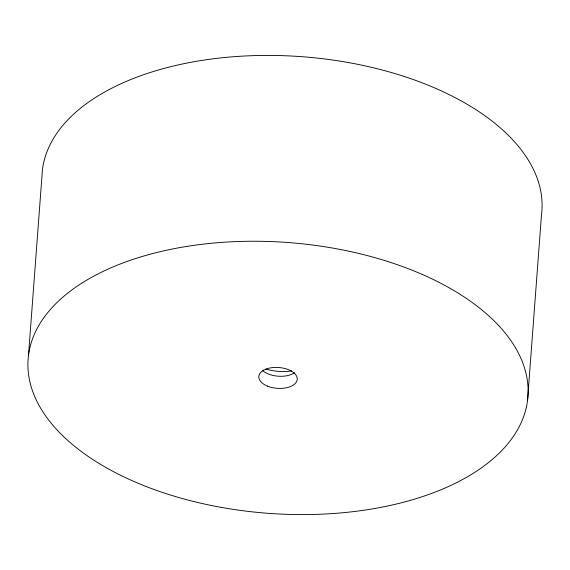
<?xml version="1.0" encoding="UTF-8"?>
<svg xmlns="http://www.w3.org/2000/svg" width="570" height="570" viewBox="0 0 570 570"><rect width="100%" height="100%" fill="white"/><g stroke="black" fill="none" stroke-linecap="round" stroke-linejoin="round"><path stroke-width="0.85" d="M28.5 355.253L42.472 169.425A250.615 135.76 4.3 0 1 309.325 57.306A250.615 135.76 4.3 0 1 541.5 214.748L527.528 400.575A250.615 135.76 4.3 0 1 138.246 483.31A250.615 135.76 4.3 0 1 168.271 249.86A250.615 135.76 4.3 0 1 527.528 400.575M291.776 370.87A32.775 17.756 4.3 0 1 265.962 369.047M294.576 372.709A19.28 10.445 4.3 0 1 262.328 370.208M267.651 386.182A19.28 10.445 4.3 0 0 297.234 379.406A19.28 10.445 4.3 0 0 269.161 368.156A19.28 10.445 4.3 0 0 267.651 386.182"/></g></svg>
